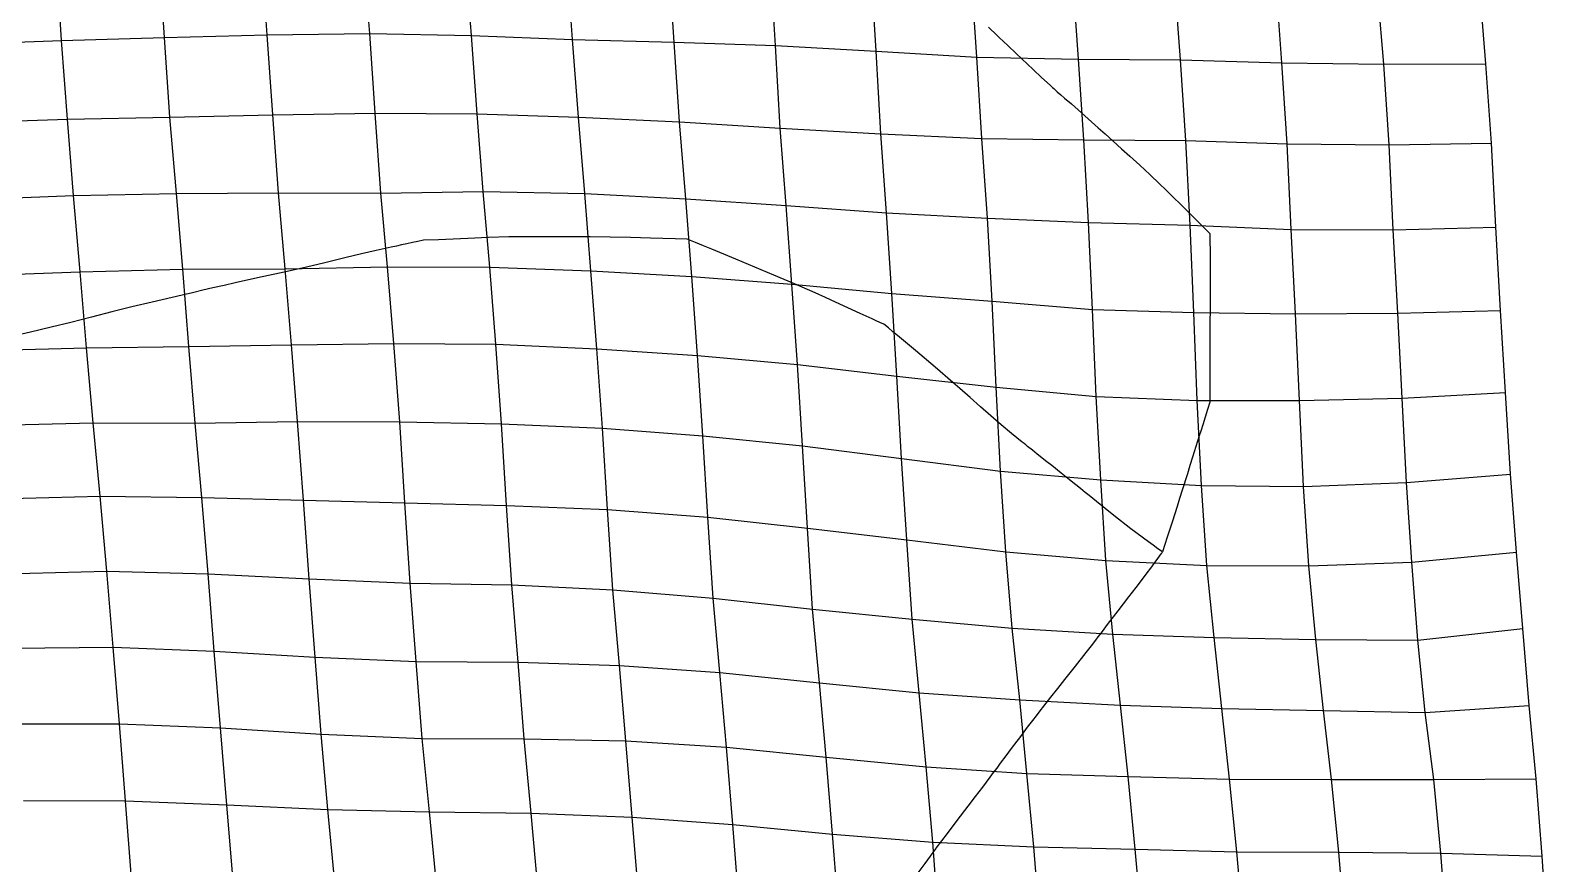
# Model space of a CAD drawing. Header units: metres. Extents: x -1994 to 1259, y -764 to 1460.
# Drawn here: x 376 to 1119, y 641 to 1049 of the extents above; entities that cross this region are included whole.
import ezdxf

# ---------------------------------------------------------------- set-up
doc = ezdxf.new("R2010")
doc.units = ezdxf.units.M

msp = doc.modelspace()

# ---------------------------------------------------------------- linework, layer by layer
for p, q in [((441.69897, 1045.3401, -3651.113), (439.07153, 1084.6471, -3620.2131)), ((491.99316, 1046.6116, -3647.9133), (489.23267, 1085.3665, -3616.393)), ((542.13354, 1047.2443, -3643.9958), (539.23413, 1085.4229, -3611.8281)), ((591.9075, 1046.3572, -3638.3708), (588.9336, 1084.226, -3605.855)), ((391.3623, 1043.8926, -3654.1152), (388.81934, 1083.5502, -3623.6094)), ((641.41504, 1044.3641, -3631.5032), (638.5337, 1082.6174, -3599.4197)), ((691.07983, 1043.0242, -3625.3694), (688.469, 1082.3994, -3594.5464)), ((740.6831, 1041.4275, -3618.9473), (738.17554, 1081.2322, -3588.6064)), ((789.9929, 1038.6144, -3611.1582), (787.4573, 1078.3015, -3580.6855)), ((839.2583, 1035.617, -3603.162), (836.65845, 1075.0381, -3572.3906)), ((889.0425, 1034.7712, -3597.5835), (886.2971, 1073.5898, -3566.135)), ((938.9448, 1034.4166, -3592.557), (936.0996, 1072.8203, -3560.642)), ((988.57495, 1032.9329, -3586.2612), (985.70215, 1071.2218, -3554.2178)), ((1038.408, 1032.2902, -3580.911), (1035.3484, 1069.8049, -3547.9976)), ((1088.4209, 1032.395, -3576.4004), (1085.2957, 1069.6361, -3543.1794)), ((491.99316, 1046.6116, -3647.9133), (542.13354, 1047.2443, -3643.9958)), ((544.82666, 1008.2096, -3675.2017), (542.13354, 1047.2443, -3643.9958)), ((542.13354, 1047.2443, -3643.9958), (591.9075, 1046.3572, -3638.3708)), ((845.001, 1050.3708, -3590.5918), (849.28467, 1046.2384, -3593.115)), ((340.9209, 1042.0106, -3656.6292), (391.3623, 1043.8926, -3654.1152)), ((391.3623, 1043.8926, -3654.1152), (441.69897, 1045.3401, -3651.113)), ((394.15405, 1005.2677, -3685.7815), (391.3623, 1043.8926, -3654.1152)), ((441.69897, 1045.3401, -3651.113), (491.99316, 1046.6116, -3647.9133)), ((444.3772, 1006.2438, -3682.2495), (441.69897, 1045.3401, -3651.113)), ((494.64014, 1007.38525, -3678.9038), (491.99316, 1046.6116, -3647.9133)), ((594.7554, 1007.964, -3670.2974), (591.9075, 1046.3572, -3638.3708)), ((591.9075, 1046.3572, -3638.3708), (641.41504, 1044.3641, -3631.5032)), ((644.35474, 1006.3523, -3663.8584), (641.41504, 1044.3641, -3631.5032)), ((641.41504, 1044.3641, -3631.5032), (691.07983, 1043.0242, -3625.3694)), ((693.7622, 1003.9442, -3656.5244), (691.07983, 1043.0242, -3625.3694)), ((691.07983, 1043.0242, -3625.3694), (740.6831, 1041.4275, -3618.9473)), ((743.00635, 1000.85815, -3648.4287), (740.6831, 1041.4275, -3618.9473)), ((740.6831, 1041.4275, -3618.9473), (789.9929, 1038.6144, -3611.1582)), ((849.28467, 1046.2384, -3593.115), (849.6113, 1045.9232, -3593.3074)), ((849.6113, 1045.9232, -3593.3074), (849.93823, 1045.6082, -3593.5002)), ((849.93823, 1045.6082, -3593.5002), (850.26465, 1045.2937, -3593.693)), ((850.26465, 1045.2937, -3593.693), (854.35767, 1041.3528, -3596.1096)), ((854.35767, 1041.3528, -3596.1096), (858.54517, 1037.3857, -3598.6345)), ((792.3491, 998.1815, -3640.793), (789.9929, 1038.6144, -3611.1582)), ((789.9929, 1038.6144, -3611.1582), (839.2583, 1035.617, -3603.162)), ((841.78125, 995.876, -3633.5742), (839.2583, 1035.617, -3603.162)), ((839.2583, 1035.617, -3603.162), (889.0425, 1034.7712, -3597.5835)), ((858.54517, 1037.3857, -3598.6345), (866.8008, 1029.6453, -3603.6753)), ((891.59937, 995.1714, -3628.1543), (889.0425, 1034.7712, -3597.5835)), ((889.0425, 1034.7712, -3597.5835), (938.9448, 1034.4166, -3592.557)), ((941.50586, 994.83386, -3623.147), (938.9448, 1034.4166, -3592.557)), ((938.9448, 1034.4166, -3592.557), (988.57495, 1032.9329, -3586.2612)), ((991.1206, 993.2865, -3616.78), (988.57495, 1032.9329, -3586.2612)), ((988.57495, 1032.9329, -3586.2612), (1038.408, 1032.2902, -3580.911)), ((1038.408, 1032.2902, -3580.911), (1088.4209, 1032.395, -3576.4004)), ((1040.9951, 992.8164, -3611.6235), (1038.408, 1032.2902, -3580.911)), ((1091.1777, 993.6244, -3607.9028), (1088.4209, 1032.395, -3576.4004)), ((866.8008, 1029.6453, -3603.6753), (870.9507, 1025.7943, -3606.2407)), ((870.9507, 1025.7943, -3606.2407), (875.10547, 1021.9696, -3608.8345)), ((875.10547, 1021.9696, -3608.8345), (875.6963, 1021.42566, -3609.2031)), ((875.6963, 1021.42566, -3609.2031), (876.2871, 1020.88257, -3609.5728)), ((876.2871, 1020.88257, -3609.5728), (876.8782, 1020.3401, -3609.9429)), ((876.8782, 1020.3401, -3609.9429), (878.65283, 1018.7748, -3611.0046)), ((878.65283, 1018.7748, -3611.0046), (880.4287, 1017.21484, -3612.0723)), ((880.4287, 1017.21484, -3612.0723), (882.2053, 1015.65906, -3613.144)), ((882.2053, 1015.65906, -3613.144), (885.5117, 1012.76306, -3615.1394)), ((885.5117, 1012.76306, -3615.1394), (888.8164, 1009.8572, -3617.1233)), ((343.77783, 1003.6555, -3688.5984), (394.15405, 1005.2677, -3685.7815)), ((394.15405, 1005.2677, -3685.7815), (444.3772, 1006.2438, -3682.2495)), ((397.24048, 967.8645, -3718.8203), (394.15405, 1005.2677, -3685.7815)), ((444.3772, 1006.2438, -3682.2495), (494.64014, 1007.38525, -3678.9038)), ((447.5, 968.9923, -3715.459), (444.3772, 1006.2438, -3682.2495)), ((494.64014, 1007.38525, -3678.9038), (544.82666, 1008.2096, -3675.2017)), ((497.5298, 969.16675, -3711.0266), (494.64014, 1007.38525, -3678.9038)), ((547.50244, 969.103, -3706.3267), (544.82666, 1008.2096, -3675.2017)), ((544.82666, 1008.2096, -3675.2017), (594.7554, 1007.964, -3670.2974)), ((597.6875, 969.9221, -3702.6187), (594.7554, 1007.964, -3670.2974)), ((594.7554, 1007.964, -3670.2974), (644.35474, 1006.3523, -3663.8584)), ((647.4304, 968.90515, -3696.8477), (644.35474, 1006.3523, -3663.8584)), ((644.35474, 1006.3523, -3663.8584), (693.7622, 1003.9442, -3656.5244)), ((696.7905, 966.3015, -3689.2942), (693.7622, 1003.9442, -3656.5244)), ((693.7622, 1003.9442, -3656.5244), (743.00635, 1000.85815, -3648.4287)), ((888.8164, 1009.8572, -3617.1233), (895.41797, 1004.0134, -3621.0564)), ((895.41797, 1004.0134, -3621.0564), (898.71533, 1001.0758, -3623.0054)), ((745.99585, 963.0532, -3681.016), (743.00635, 1000.85815, -3648.4287)), ((743.00635, 1000.85815, -3648.4287), (792.3491, 998.1815, -3640.793)), ((795.12744, 959.501, -3672.3967), (792.3491, 998.1815, -3640.793)), ((792.3491, 998.1815, -3640.793), (841.78125, 995.876, -3633.5742)), ((844.4585, 956.7759, -3664.7065), (841.78125, 995.876, -3633.5742)), ((841.78125, 995.876, -3633.5742), (891.59937, 995.1714, -3628.1543)), ((893.95557, 954.74, -3657.791), (891.59937, 995.1714, -3628.1543)), ((891.59937, 995.1714, -3628.1543), (941.50586, 994.83386, -3623.147)), ((898.71533, 1001.0758, -3623.0054), (902.0093, 998.12366, -3624.9382)), ((902.0093, 998.12366, -3624.9382), (906.05005, 994.5017, -3627.309)), ((906.05005, 994.5017, -3627.309), (910.08716, 990.8616, -3629.6606)), ((910.08716, 990.8616, -3629.6606), (914.11523, 987.1874, -3631.9724)), ((943.6094, 953.3535, -3651.6047), (941.50586, 994.83386, -3623.147)), ((941.50586, 994.83386, -3623.147), (991.1206, 993.2865, -3616.78)), ((993.1067, 951.31836, -3644.6897), (991.1206, 993.2865, -3616.78)), ((991.1206, 993.2865, -3616.78), (1040.9951, 992.8164, -3611.6235)), ((1040.9951, 992.8164, -3611.6235), (1091.1777, 993.6244, -3607.9028)), ((1043.0361, 951.0759, -3639.789), (1040.9951, 992.8164, -3611.6235)), ((1093.3413, 952.3927, -3636.6401), (1091.1777, 993.6244, -3607.9028)), ((914.11523, 987.1874, -3631.9724), (919.02075, 982.71265, -3634.788)), ((919.02075, 982.71265, -3634.788), (923.9409, 978.1549, -3637.556)), ((923.9409, 978.1549, -3637.556), (928.8003, 973.5128, -3640.1755)), ((928.8003, 973.5128, -3640.1755), (931.6279, 970.81116, -3641.7002)), ((346.81665, 966.05615, -3721.4167), (397.24048, 967.8645, -3718.8203)), ((397.24048, 967.8645, -3718.8203), (447.5, 968.9923, -3715.459)), ((400.364, 930.6162, -3752.0332), (397.24048, 967.8645, -3718.8203)), ((447.5, 968.9923, -3715.459), (497.5298, 969.16675, -3711.0266)), ((450.6643, 931.9126, -3748.8613), (447.5, 968.9923, -3715.459)), ((500.6787, 932.0228, -3744.357), (497.5298, 969.16675, -3711.0266)), ((497.5298, 969.16675, -3711.0266), (547.50244, 969.103, -3706.3267)), ((547.50244, 969.103, -3706.3267), (597.6875, 969.9221, -3702.6187)), ((550.9094, 933.0304, -3740.8606), (547.50244, 969.103, -3706.3267)), ((600.8706, 932.9199, -3736.1082), (597.6875, 969.9221, -3702.6187)), ((597.6875, 969.9221, -3702.6187), (647.4304, 968.90515, -3696.8477)), ((650.4263, 931.1277, -3729.4663), (647.4304, 968.90515, -3696.8477)), ((647.4304, 968.90515, -3696.8477), (696.7905, 966.3015, -3689.2942)), ((699.7092, 928.203, -3721.5518), (696.7905, 966.3015, -3689.2942)), ((696.7905, 966.3015, -3689.2942), (745.99585, 963.0532, -3681.016)), ((931.6279, 970.81116, -3641.7002), (934.4226, 968.09216, -3643.1665)), ((934.4226, 968.09216, -3643.1665), (940.0298, 962.56995, -3646.056)), ((748.79956, 924.47815, -3712.7383), (745.99585, 963.0532, -3681.016)), ((745.99585, 963.0532, -3681.016), (795.12744, 959.501, -3672.3967)), ((797.7175, 920.0383, -3703.1216), (795.12744, 959.501, -3672.3967)), ((795.12744, 959.501, -3672.3967), (844.4585, 956.7759, -3664.7065)), ((940.0298, 962.56995, -3646.056), (942.8218, 959.78723, -3647.468)), ((942.8218, 959.78723, -3647.468), (945.6106, 956.99695, -3648.8694)), ((846.78394, 916.2156, -3694.1982), (844.4585, 956.7759, -3664.7065)), ((844.4585, 956.7759, -3664.7065), (893.95557, 954.74, -3657.791)), ((895.7932, 912.1553, -3685.008), (893.95557, 954.74, -3657.791)), ((893.95557, 954.74, -3657.791), (943.6094, 953.3535, -3651.6047)), ((945.42285, 910.66895, -3678.7097), (943.6094, 953.3535, -3651.6047)), ((943.6094, 953.3535, -3651.6047), (993.1067, 951.31836, -3644.6897)), ((945.6106, 956.99695, -3648.8694), (948.1885, 954.4176, -3650.165)), ((948.1885, 954.4176, -3650.165), (950.76416, 951.83276, -3651.4539)), ((950.76416, 951.83276, -3651.4539), (953.344, 949.25684, -3652.7542)), ((995.24927, 909.9999, -3673.3296), (993.1067, 951.31836, -3644.6897)), ((993.1067, 951.31836, -3644.6897), (1043.0361, 951.0759, -3639.789)), ((1043.0361, 951.0759, -3639.789), (1093.3413, 952.3927, -3636.6401)), ((1045.3035, 910.2755, -3669.0107), (1043.0361, 951.0759, -3639.789)), ((1095.6206, 911.6415, -3665.9172), (1093.3413, 952.3927, -3636.6401)), ((555.2058, 943.194, -3730.7236), (552.6731, 942.6438, -3731.4668)), ((557.7373, 943.7355, -3729.9697), (555.2058, 943.194, -3730.7236)), ((560.2678, 944.27124, -3729.209), (557.7373, 943.7355, -3729.9697)), ((563.01, 944.8519, -3728.3848), (560.2678, 944.27124, -3729.209)), ((565.75366, 945.43945, -3727.5684), (563.01, 944.8519, -3728.3848)), ((568.4983, 946.0348, -3726.7612), (565.75366, 945.43945, -3727.5684)), ((575.7322, 946.30457, -3725.8926), (568.4983, 946.0348, -3726.7612)), ((582.97, 946.6056, -3725.0598), (575.7322, 946.30457, -3725.8926)), ((590.2102, 946.9402, -3724.2656), (582.97, 946.6056, -3725.0598)), ((600.22876, 947.4033, -3723.167), (590.2102, 946.9402, -3724.2656)), ((610.2202, 947.6526, -3721.8237), (600.22876, 947.4033, -3723.167)), ((620.1824, 947.6792, -3720.2266), (610.2202, 947.6526, -3721.8237)), ((630.11743, 947.7057, -3718.6335), (620.1824, 947.6792, -3720.2266)), ((640.04614, 947.6914, -3716.9941), (630.11743, 947.7057, -3718.6335)), ((649.96436, 947.6271, -3715.2983), (640.04614, 947.6914, -3716.9941)), ((659.8789, 947.56274, -3713.603), (649.96436, 947.6271, -3715.2983)), ((669.76685, 947.3845, -3711.7795), (659.8789, 947.56274, -3713.603)), ((679.6306, 947.0946, -3709.8303), (669.76685, 947.3845, -3711.7795)), ((685.6133, 946.9188, -3708.6482), (679.6306, 947.0946, -3709.8303)), ((691.5935, 946.7329, -3707.4546), (685.6133, 946.9188, -3708.6482)), ((697.5713, 946.5371, -3706.2495), (691.5935, 946.7329, -3707.4546)), ((701.5625, 944.90784, -3706.7412), (697.5713, 946.5371, -3706.2495)), ((705.55176, 943.2711, -3707.2246), (701.5625, 944.90784, -3706.7412)), ((709.5393, 941.6289, -3707.7014), (705.55176, 943.2711, -3707.2246)), ((953.344, 949.25684, -3652.7542), (953.3457, 948.65466, -3653.1555)), ((953.3457, 948.65466, -3653.1555), (953.3479, 948.0525, -3653.5566)), ((953.3479, 948.0525, -3653.5566), (953.3501, 947.4507, -3653.9578)), ((953.3501, 947.4507, -3653.9578), (953.3782, 938.9929, -3659.595)), ((530.6267, 937.5322, -3737.5347), (519.5144, 934.77026, -3740.359)), ((538.0879, 939.38684, -3735.6384), (530.6267, 937.5322, -3737.5347)), ((545.23584, 941.02747, -3733.65), (538.0879, 939.38684, -3735.6384)), ((552.6731, 942.6438, -3731.4668), (545.23584, 941.02747, -3733.65)), ((713.4761, 940.00757, -3708.172), (709.5393, 941.6289, -3707.7014)), ((717.4116, 938.3816, -3708.6372), (713.4761, 940.00757, -3708.172)), ((721.34595, 936.75134, -3709.098), (717.4116, 938.3816, -3708.6372)), ((727.5447, 934.1825, -3709.8235), (721.34595, 936.75134, -3709.098)), ((953.3782, 938.9929, -3659.595), (953.38916, 930.478, -3665.141)), ((349.93506, 928.7854, -3754.6045), (400.364, 930.6162, -3752.0332)), ((400.364, 930.6162, -3752.0332), (450.6643, 931.9126, -3748.8613)), ((403.48242, 893.3462, -3785.2217), (400.364, 930.6162, -3752.0332)), ((450.6643, 931.9126, -3748.8613), (500.6787, 932.0228, -3744.357)), ((453.63135, 894.0144, -3781.344), (450.6643, 931.9126, -3748.8613)), ((492.5569, 928.76953, -3748.0928), (487.13086, 927.5803, -3749.6724)), ((497.98047, 929.9475, -3746.4995), (492.5569, 928.76953, -3748.0928)), ((509.0581, 932.35315, -3743.2456), (497.98047, 929.9475, -3746.4995)), ((500.6787, 932.0228, -3744.357), (550.9094, 933.0304, -3740.8606)), ((503.83325, 894.9031, -3777.7144), (500.6787, 932.0228, -3744.357)), ((519.5144, 934.77026, -3740.359), (509.0581, 932.35315, -3743.2456)), ((553.95215, 895.44653, -3773.6965), (550.9094, 933.0304, -3740.8606)), ((550.9094, 933.0304, -3740.8606), (600.8706, 932.9199, -3736.1082)), ((603.8645, 895.13403, -3768.717), (600.8706, 932.9199, -3736.1082)), ((600.8706, 932.9199, -3736.1082), (650.4263, 931.1277, -3729.4663)), ((653.31885, 892.9203, -3761.6016), (650.4263, 931.1277, -3729.4663)), ((650.4263, 931.1277, -3729.4663), (699.7092, 928.203, -3721.5518)), ((733.73926, 931.59534, -3710.5283), (727.5447, 934.1825, -3709.8235)), ((739.926, 928.9835, -3711.2046), (733.73926, 931.59534, -3710.5283)), ((744.9939, 926.84424, -3711.7585), (739.926, 928.9835, -3711.2046)), ((953.38916, 930.478, -3665.141), (953.3838, 921.9061, -3670.603)), ((460.37964, 921.527, -3757.2231), (455.34424, 920.3478, -3758.5938)), ((465.4126, 922.68774, -3755.8298), (460.37964, 921.527, -3757.2231)), ((470.84546, 923.9403, -3754.3262), (465.4126, 922.68774, -3755.8298)), ((476.27563, 925.16565, -3752.7888), (470.84546, 923.9403, -3754.3262)), ((487.13086, 927.5803, -3749.6724), (476.27563, 925.16565, -3752.7888)), ((702.5071, 889.6024, -3753.245), (699.7092, 928.203, -3721.5518)), ((699.7092, 928.203, -3721.5518), (748.79956, 924.47815, -3712.7383)), ((750.0388, 924.67773, -3712.273), (744.9939, 926.84424, -3711.7585)), ((751.4407, 885.22754, -3743.7017), (748.79956, 924.47815, -3712.7383)), ((748.79956, 924.47815, -3712.7383), (797.7175, 920.0383, -3703.1216)), ((760.1272, 920.251, -3713.2087), (750.0388, 924.67773, -3712.273)), ((953.3838, 921.9061, -3670.603), (953.3782, 913.31433, -3676.0776)), ((425.72827, 913.39307, -3766.6333), (415.94482, 910.9794, -3769.143)), ((435.71973, 915.7311, -3763.9111), (425.72827, 913.39307, -3766.6333)), ((440.5818, 916.869, -3762.586), (435.71973, 915.7311, -3763.9111)), ((445.4453, 918.01685, -3761.2734), (440.5818, 916.869, -3762.586)), ((450.3081, 919.162, -3759.9568), (445.4453, 918.01685, -3761.2734)), ((455.34424, 920.3478, -3758.5938), (450.3081, 919.162, -3759.9568)), ((765.14624, 918.0017, -3713.6277), (760.1272, 920.251, -3713.2087)), ((770.1592, 915.7001, -3713.9907), (765.14624, 918.0017, -3713.6277)), ((776.13135, 912.95825, -3714.4238), (770.1592, 915.7001, -3713.9907)), ((800.0376, 879.4564, -3732.589), (797.7175, 920.0383, -3703.1216)), ((797.7175, 920.0383, -3703.1216), (846.78394, 916.2156, -3694.1982)), ((848.7412, 874.1284, -3721.9746), (846.78394, 916.2156, -3694.1982)), ((846.78394, 916.2156, -3694.1982), (895.7932, 912.1553, -3685.008)), ((405.9375, 908.4049, -3771.5767), (395.84058, 905.80725, -3774.0322)), ((415.94482, 910.9794, -3769.143), (405.9375, 908.4049, -3771.5767)), ((782.10815, 910.2295, -3714.8726), (776.13135, 912.95825, -3714.4238)), ((788.0825, 907.4945, -3715.313), (782.10815, 910.2295, -3714.8726)), ((789.9614, 906.6343, -3715.4517), (788.0825, 907.4945, -3715.313)), ((791.8396, 905.77344, -3715.5896), (789.9614, 906.6343, -3715.4517)), ((897.6067, 869.47144, -3712.1138), (895.7932, 912.1553, -3685.008)), ((895.7932, 912.1553, -3685.008), (945.42285, 910.66895, -3678.7097)), ((947.13574, 867.5675, -3705.3462), (945.42285, 910.66895, -3678.7097)), ((945.42285, 910.66895, -3678.7097), (995.24927, 909.9999, -3673.3296)), ((953.3782, 913.31433, -3676.0776), (953.364, 904.6936, -3681.5078)), ((995.24927, 909.9999, -3673.3296), (1045.3035, 910.2755, -3669.0107)), ((997.10645, 867.4966, -3700.6382), (995.24927, 909.9999, -3673.3296)), ((1045.3035, 910.2755, -3669.0107), (1095.6206, 911.6415, -3665.9172)), ((1047.4026, 868.7759, -3697.4473), (1045.3035, 910.2755, -3669.0107)), ((1098.0474, 871.50134, -3695.881), (1095.6206, 911.6415, -3665.9172)), ((376.1504, 901.0603, -3779.2217), (366.11963, 898.6787, -3781.9124)), ((386.2334, 903.454, -3776.5173), (376.1504, 901.0603, -3779.2217)), ((395.84058, 905.80725, -3774.0322), (386.2334, 903.454, -3776.5173)), ((793.7178, 904.9115, -3715.726), (791.8396, 905.77344, -3715.5896)), ((795.9509, 903.08875, -3716.4905), (793.7178, 904.9115, -3715.726)), ((798.18115, 901.25696, -3717.2441), (795.9509, 903.08875, -3716.4905)), ((800.407, 899.41504, -3717.984), (798.18115, 901.25696, -3717.2441)), ((809.2241, 892.1185, -3720.915), (800.407, 899.41504, -3717.984)), ((953.364, 904.6936, -3681.5078), (953.3418, 896.04614, -3686.8938)), ((353.18286, 892.0531, -3788.397), (403.48242, 893.3462, -3785.2217)), ((403.48242, 893.3462, -3785.2217), (453.63135, 894.0144, -3781.344)), ((406.75366, 856.71106, -3819.1235), (403.48242, 893.3462, -3785.2217)), ((453.63135, 894.0144, -3781.344), (503.83325, 894.9031, -3777.7144)), ((456.6997, 856.5376, -3814.3003), (453.63135, 894.0144, -3781.344)), ((503.83325, 894.9031, -3777.7144), (553.95215, 895.44653, -3773.6965)), ((506.85132, 857.2169, -3810.4353), (503.83325, 894.9031, -3777.7144)), ((556.8008, 857.05725, -3805.6274), (553.95215, 895.44653, -3773.6965)), ((553.95215, 895.44653, -3773.6965), (603.8645, 895.13403, -3768.717)), ((606.5764, 856.1775, -3800.0107), (603.8645, 895.13403, -3768.717)), ((603.8645, 895.13403, -3768.717), (653.31885, 892.9203, -3761.6016)), ((656.03296, 853.973, -3792.9053), (653.31885, 892.9203, -3761.6016)), ((653.31885, 892.9203, -3761.6016), (702.5071, 889.6024, -3753.245)), ((818.8562, 883.9297, -3723.9277), (809.2241, 892.1185, -3720.915)), ((953.3418, 896.04614, -3686.8938), (953.3169, 886.52856, -3692.822)), ((705.1343, 850.2947, -3784.1445), (702.5071, 889.6024, -3753.245)), ((702.5071, 889.6024, -3753.245), (751.4407, 885.22754, -3743.7017)), ((753.91943, 845.30347, -3773.9082), (751.4407, 885.22754, -3743.7017)), ((751.4407, 885.22754, -3743.7017), (800.0376, 879.4564, -3732.589)), ((827.5488, 876.3479, -3726.4805), (818.8562, 883.9297, -3723.9277)), ((953.3169, 886.52856, -3692.822), (953.29517, 877.02185, -3698.7678)), ((802.4431, 839.2284, -3762.454), (800.0376, 879.4564, -3732.589)), ((800.0376, 879.4564, -3732.589), (848.7412, 874.1284, -3721.9746)), ((828.68555, 875.3568, -3726.814), (827.5488, 876.3479, -3726.4805)), ((953.29517, 877.02185, -3698.7678), (953.2766, 867.5249, -3704.7295)), ((829.8218, 874.3656, -3727.1475), (828.68555, 875.3568, -3726.814)), ((830.958, 873.3744, -3727.481), (829.8218, 874.3656, -3727.1475)), ((836.0198, 868.9585, -3728.9663), (830.958, 873.3744, -3727.481)), ((841.06836, 864.5139, -3730.4126), (836.0198, 868.9585, -3728.9663)), ((850.9236, 832.9741, -3750.7988), (848.7412, 874.1284, -3721.9746)), ((848.7412, 874.1284, -3721.9746), (897.6067, 869.47144, -3712.1138)), ((899.8828, 828.7063, -3741.3755), (897.6067, 869.47144, -3712.1138)), ((897.6067, 869.47144, -3712.1138), (947.13574, 867.5675, -3705.3462)), ((1047.4026, 868.7759, -3697.4473), (1098.0474, 871.50134, -3695.881)), ((1100.4976, 831.45984, -3725.9556), (1098.0474, 871.50134, -3695.881)), ((851.2356, 855.7283, -3733.4692), (841.06836, 864.5139, -3730.4126)), ((949.20044, 825.92615, -3733.6233), (947.13574, 867.5675, -3705.3462)), ((947.13574, 867.5675, -3705.3462), (997.10645, 867.4966, -3700.6382)), ((952.126, 863.0996, -3707.6309), (950.96826, 859.37134, -3710.1372)), ((953.27563, 866.8081, -3705.1797), (952.126, 863.0996, -3707.6309)), ((953.2759, 867.047, -3705.0293), (953.27563, 866.8081, -3705.1797)), ((953.27637, 867.2859, -3704.8794), (953.2759, 867.047, -3705.0293)), ((953.2766, 867.5249, -3704.7295), (953.27637, 867.2859, -3704.8794)), ((997.10645, 867.4966, -3700.6382), (1047.4026, 868.7759, -3697.4473)), ((999.0835, 825.49146, -3728.5063), (997.10645, 867.4966, -3700.6382)), ((1049.5432, 827.4496, -3726.0781), (1047.4026, 868.7759, -3697.4473)), ((356.43213, 855.3259, -3822.1956), (406.75366, 856.71106, -3819.1235)), ((410.16895, 820.6726, -3853.6958), (406.75366, 856.71106, -3819.1235)), ((406.75366, 856.71106, -3819.1235), (456.6997, 856.5376, -3814.3003)), ((456.6997, 856.5376, -3814.3003), (506.85132, 857.2169, -3810.4353)), ((459.99414, 819.99756, -3848.309), (456.6997, 856.5376, -3814.3003)), ((509.68213, 818.7534, -3842.283), (506.85132, 857.2169, -3810.4353)), ((506.85132, 857.2169, -3810.4353), (556.8008, 857.05725, -3805.6274)), ((559.37305, 817.52124, -3836.27), (556.8008, 857.05725, -3805.6274)), ((556.8008, 857.05725, -3805.6274), (606.5764, 856.1775, -3800.0107)), ((609.0464, 816.2173, -3830.1768), (606.5764, 856.1775, -3800.0107)), ((606.5764, 856.1775, -3800.0107), (656.03296, 853.973, -3792.9053)), ((658.53296, 814.13684, -3823.211), (656.03296, 853.973, -3792.9053)), ((656.03296, 853.973, -3792.9053), (705.1343, 850.2947, -3784.1445)), ((856.30786, 851.427, -3735.0652), (851.2356, 855.7283, -3733.4692)), ((949.8291, 855.71045, -3712.663), (948.99, 853.01465, -3714.5227)), ((950.96826, 859.37134, -3710.1372), (949.8291, 855.71045, -3712.663)), ((707.6406, 810.4855, -3814.48), (705.1343, 850.2947, -3784.1445)), ((705.1343, 850.2947, -3784.1445), (753.91943, 845.30347, -3773.9082)), ((861.4829, 847.2257, -3736.8564), (856.30786, 851.427, -3735.0652)), ((862.36475, 846.5099, -3737.1616), (861.4829, 847.2257, -3736.8564)), ((948.15186, 850.3251, -3716.416), (946.4922, 845.01306, -3720.2546)), ((948.99, 853.01465, -3714.5227), (948.15186, 850.3251, -3716.416)), ((756.322, 805.0636, -3803.76), (753.91943, 845.30347, -3773.9082)), ((753.91943, 845.30347, -3773.9082), (802.4431, 839.2284, -3762.454)), ((804.92773, 799.3286, -3792.688), (802.4431, 839.2284, -3762.454)), ((802.4431, 839.2284, -3762.454), (850.9236, 832.9741, -3750.7988)), ((863.2473, 845.7976, -3737.4712), (862.36475, 846.5099, -3737.1616)), ((864.1316, 845.08875, -3737.7852), (863.2473, 845.7976, -3737.4712)), ((866.48193, 843.20435, -3738.6191), (864.1316, 845.08875, -3737.7852)), ((868.8357, 841.32776, -3739.4634), (866.48193, 843.20435, -3738.6191)), ((873.54346, 837.57874, -3741.1565), (868.8357, 841.32776, -3739.4634)), ((944.8462, 839.7654, -3724.212), (943.57104, 835.70703, -3727.3235)), ((945.6638, 842.36804, -3722.216), (944.8462, 839.7654, -3724.212)), ((946.4922, 845.01306, -3720.2546), (945.6638, 842.36804, -3722.216)), ((853.51025, 793.4978, -3781.5083), (850.9236, 832.9741, -3750.7988)), ((850.9236, 832.9741, -3750.7988), (899.8828, 828.7063, -3741.3755)), ((875.89844, 835.7063, -3742.0054), (873.54346, 837.57874, -3741.1565)), ((880.60645, 831.95605, -3743.6975), (875.89844, 835.7063, -3742.0054)), ((882.9595, 830.0786, -3744.5405), (880.60645, 831.95605, -3743.6975)), ((943.57104, 835.70703, -3727.3235), (942.30225, 831.6759, -3730.4746)), ((887.66187, 826.31396, -3746.2144), (882.9595, 830.0786, -3744.5405)), ((890.0115, 824.42676, -3747.0452), (887.66187, 826.31396, -3746.2144)), ((892.3589, 822.53406, -3747.8691), (890.0115, 824.42676, -3747.0452)), ((902.45435, 789.1676, -3772.0151), (899.8828, 828.7063, -3741.3755)), ((899.8828, 828.7063, -3741.3755), (949.20044, 825.92615, -3733.6233)), ((942.30225, 831.6759, -3730.4746), (939.771, 823.6382, -3736.8074)), ((951.8657, 786.7754, -3764.6987), (949.20044, 825.92615, -3733.6233)), ((949.20044, 825.92615, -3733.6233), (999.0835, 825.49146, -3728.5063)), ((999.0835, 825.49146, -3728.5063), (1049.5432, 827.4496, -3726.0781)), ((1001.80664, 786.58093, -3759.852), (999.0835, 825.49146, -3728.5063)), ((1049.5432, 827.4496, -3726.0781), (1100.4976, 831.45984, -3725.9556)), ((1052.2324, 788.39856, -3757.2659), (1049.5432, 827.4496, -3726.0781)), ((1103.4102, 793.3357, -3758.1846), (1100.4976, 831.45984, -3725.9556)), ((359.86523, 819.3617, -3856.8513), (410.16895, 820.6726, -3853.6958)), ((413.44897, 784.07275, -3887.6372), (410.16895, 820.6726, -3853.6958)), ((410.16895, 820.6726, -3853.6958), (459.99414, 819.99756, -3848.309)), ((463.11816, 782.7506, -3881.5234), (459.99414, 819.99756, -3848.309)), ((459.99414, 819.99756, -3848.309), (509.68213, 818.7534, -3842.283)), ((512.5227, 780.3314, -3874.1768), (509.68213, 818.7534, -3842.283)), ((509.68213, 818.7534, -3842.283), (559.37305, 817.52124, -3836.27)), ((561.97705, 778.11694, -3867.0605), (559.37305, 817.52124, -3836.27)), ((559.37305, 817.52124, -3836.27), (609.0464, 816.2173, -3830.1768)), ((894.1572, 821.0842, -3748.5002), (892.3589, 822.53406, -3747.8691)), ((895.9553, 819.63306, -3749.13), (894.1572, 821.0842, -3748.5002)), ((897.75244, 818.1809, -3749.7583), (895.9553, 819.63306, -3749.13)), ((906.3091, 811.2683, -3752.749), (897.75244, 818.1809, -3749.7583)), ((938.50757, 819.63086, -3739.99), (937.2439, 815.6206, -3743.168)), ((939.771, 823.6382, -3736.8074), (938.50757, 819.63086, -3739.99)), ((611.7554, 777.2477, -3861.4556), (609.0464, 816.2173, -3830.1768)), ((609.0464, 816.2173, -3830.1768), (658.53296, 814.13684, -3823.211)), ((661.1587, 774.82263, -3854.1025), (658.53296, 814.13684, -3823.211)), ((658.53296, 814.13684, -3823.211), (707.6406, 810.4855, -3814.48)), ((710.1802, 770.8135, -3844.9697), (707.6406, 810.4855, -3814.48)), ((707.6406, 810.4855, -3814.48), (756.322, 805.0636, -3803.76)), ((914.6421, 804.76184, -3755.8584), (906.3091, 811.2683, -3752.749)), ((937.2439, 815.6206, -3743.168), (934.8213, 807.9331, -3749.2603)), ((758.8552, 765.36536, -3834.2202), (756.322, 805.0636, -3803.76)), ((756.322, 805.0636, -3803.76), (804.92773, 799.3286, -3792.688)), ((923.3552, 798.3412, -3759.442), (914.6421, 804.76184, -3755.8584)), ((934.8213, 807.9331, -3749.2603), (932.48364, 800.57825, -3755.5996)), ((807.65576, 760.4398, -3824.0576), (804.92773, 799.3286, -3792.688)), ((804.92773, 799.3286, -3792.688), (853.51025, 793.4978, -3781.5083)), ((925.62646, 796.6675, -3760.3765), (923.3552, 798.3412, -3759.442)), ((927.89746, 795.02295, -3761.3352), (925.62646, 796.6675, -3760.3765)), ((930.1804, 793.397, -3762.3237), (927.89746, 795.02295, -3761.3352)), ((932.48364, 800.57825, -3755.5996), (930.1804, 793.397, -3762.3237)), ((856.615, 756.1714, -3814.6335), (853.51025, 793.4978, -3781.5083)), ((853.51025, 793.4978, -3781.5083), (902.45435, 789.1676, -3772.0151)), ((905.8706, 753.1338, -3806.5923), (902.45435, 789.1676, -3772.0151)), ((902.45435, 789.1676, -3772.0151), (951.8657, 786.7754, -3764.6987)), ((924.3767, 785.55054, -3770.5303), (926.0791, 787.8303, -3768.0764)), ((926.0791, 787.8303, -3768.0764), (927.78174, 790.1289, -3765.6614)), ((927.78174, 790.1289, -3765.6614), (929.4978, 792.46606, -3763.272)), ((929.4978, 792.46606, -3763.272), (929.7256, 792.7759, -3762.9553)), ((929.7256, 792.7759, -3762.9553), (929.95264, 793.0862, -3762.6392)), ((929.95264, 793.0862, -3762.6392), (930.1804, 793.397, -3762.3237)), ((1001.80664, 786.58093, -3759.852), (1052.2324, 788.39856, -3757.2659)), ((1052.2324, 788.39856, -3757.2659), (1103.4102, 793.3357, -3758.1846)), ((1055.1475, 750.28503, -3789.5068), (1052.2324, 788.39856, -3757.2659)), ((1106.5042, 755.9646, -3791.2598), (1103.4102, 793.3357, -3758.1846)), ((363.14746, 782.7711, -3890.8032), (413.44897, 784.07275, -3887.6372)), ((416.5481, 746.7229, -3920.7358), (413.44897, 784.07275, -3887.6372)), ((413.44897, 784.07275, -3887.6372), (463.11816, 782.7506, -3881.5234)), ((466.0686, 744.7842, -3913.9294), (463.11816, 782.7506, -3881.5234)), ((463.11816, 782.7506, -3881.5234), (512.5227, 780.3314, -3874.1768)), ((515.36865, 741.9304, -3906.0947), (512.5227, 780.3314, -3874.1768)), ((512.5227, 780.3314, -3874.1768), (561.97705, 778.11694, -3867.0605)), ((917.1924, 776.02136, -3781.088), (920.7766, 780.74854, -3775.7625)), ((920.7766, 780.74854, -3775.7625), (922.57007, 783.1305, -3773.1353)), ((922.57007, 783.1305, -3773.1353), (924.3767, 785.55054, -3770.5303)), ((955.4641, 751.4971, -3800.125), (951.8657, 786.7754, -3764.6987)), ((951.8657, 786.7754, -3764.6987), (1001.80664, 786.58093, -3759.852)), ((1005.23975, 750.6173, -3794.5083), (1001.80664, 786.58093, -3759.852)), ((564.8413, 739.79285, -3899.0645), (561.97705, 778.11694, -3867.0605)), ((561.97705, 778.11694, -3867.0605), (611.7554, 777.2477, -3861.4556)), ((614.74316, 739.4369, -3894.0364), (611.7554, 777.2477, -3861.4556)), ((611.7554, 777.2477, -3861.4556), (661.1587, 774.82263, -3854.1025)), ((664.36084, 737.90063, -3887.6821), (661.1587, 774.82263, -3854.1025)), ((661.1587, 774.82263, -3854.1025), (710.1802, 770.8135, -3844.9697)), ((913.6289, 771.36914, -3786.486), (915.40796, 773.6848, -3783.7764)), ((915.40796, 773.6848, -3783.7764), (917.1924, 776.02136, -3781.088)), ((713.51904, 734.45874, -3879.1865), (710.1802, 770.8135, -3844.9697)), ((710.1802, 770.8135, -3844.9697), (758.8552, 765.36536, -3834.2202)), ((762.2612, 729.28894, -3868.7495), (758.8552, 765.36536, -3834.2202)), ((758.8552, 765.36536, -3834.2202), (807.65576, 760.4398, -3824.0576)), ((908.4551, 764.6233, -3794.343), (911.04443, 768.0045, -3790.423)), ((911.04443, 768.0045, -3790.423), (913.6289, 771.36914, -3786.486)), ((811.0752, 724.41846, -3858.6492), (807.65576, 760.4398, -3824.0576)), ((807.65576, 760.4398, -3824.0576), (856.615, 756.1714, -3814.6335)), ((900.6914, 754.49365, -3806.1182), (903.27856, 757.86804, -3802.1904)), ((903.27856, 757.86804, -3802.1904), (908.4551, 764.6233, -3794.343)), ((860.2573, 721.0757, -3850.265), (856.615, 756.1714, -3814.6335)), ((856.615, 756.1714, -3814.6335), (905.8706, 753.1338, -3806.5923)), ((895.2986, 747.52136, -3814.4346), (897.9114, 750.89844, -3810.4033)), ((897.9114, 750.89844, -3810.4033), (897.979, 750.9863, -3810.2983)), ((897.979, 750.9863, -3810.2983), (898.04736, 751.0741, -3810.1936)), ((898.04736, 751.0741, -3810.1936), (898.11523, 751.1621, -3810.0889)), ((898.11523, 751.1621, -3810.0889), (900.6914, 754.49365, -3806.1182)), ((909.61597, 718.46545, -3842.7039), (905.8706, 753.1338, -3806.5923)), ((905.8706, 753.1338, -3806.5923), (955.4641, 751.4971, -3800.125)), ((959.19653, 716.7749, -3836.1763), (955.4641, 751.4971, -3800.125)), ((955.4641, 751.4971, -3800.125), (1005.23975, 750.6173, -3794.5083)), ((1008.9531, 715.8157, -3830.47), (1005.23975, 750.6173, -3794.5083)), ((1005.23975, 750.6173, -3794.5083), (1055.1475, 750.28503, -3789.5068)), ((1055.1475, 750.28503, -3789.5068), (1106.5042, 755.9646, -3791.2598)), ((1058.6968, 714.80273, -3824.7036), (1055.1475, 750.28503, -3789.5068)), ((1109.5093, 718.22473, -3823.92), (1106.5042, 755.9646, -3791.2598)), ((366.44775, 746.25684, -3924.8408), (416.5481, 746.7229, -3920.7358)), ((419.63257, 709.313, -3953.7676), (416.5481, 746.7229, -3920.7358)), ((416.5481, 746.7229, -3920.7358), (466.0686, 744.7842, -3913.9294)), ((469.11597, 707.2201, -3946.7876), (466.0686, 744.7842, -3913.9294)), ((466.0686, 744.7842, -3913.9294), (515.36865, 741.9304, -3906.0947)), ((887.4988, 737.5327, -3826.6719), (892.69507, 744.1793, -3818.502)), ((892.69507, 744.1793, -3818.502), (895.2986, 747.52136, -3814.4346)), ((518.3594, 704.1306, -3938.688), (515.36865, 741.9304, -3906.0947)), ((515.36865, 741.9304, -3906.0947), (564.8413, 739.79285, -3899.0645)), ((567.8623, 702.11914, -3931.7998), (564.8413, 739.79285, -3899.0645)), ((564.8413, 739.79285, -3899.0645), (614.74316, 739.4369, -3894.0364)), ((617.80225, 701.92004, -3926.9478), (614.74316, 739.4369, -3894.0364)), ((614.74316, 739.4369, -3894.0364), (664.36084, 737.90063, -3887.6821)), ((667.55444, 700.9431, -3921.2217), (664.36084, 737.90063, -3887.6821)), ((664.36084, 737.90063, -3887.6821), (713.51904, 734.45874, -3879.1865)), ((884.906, 734.22754, -3830.775), (887.4988, 737.5327, -3826.6719)), ((716.80786, 697.895, -3913.1687), (713.51904, 734.45874, -3879.1865)), ((713.51904, 734.45874, -3879.1865), (762.2612, 729.28894, -3868.7495)), ((765.5862, 692.8762, -3902.9016), (762.2612, 729.28894, -3868.7495)), ((762.2612, 729.28894, -3868.7495), (811.0752, 724.41846, -3858.6492)), ((878.926, 726.61487, -3840.255), (882.31396, 730.9282, -3834.8835)), ((882.31396, 730.9282, -3834.8835), (884.906, 734.22754, -3830.775)), ((814.43384, 688.145, -3892.9575), (811.0752, 724.41846, -3858.6492)), ((811.0752, 724.41846, -3858.6492), (860.2573, 721.0757, -3850.265)), ((863.6614, 684.9912, -3884.7856), (860.2573, 721.0757, -3850.265)), ((860.2573, 721.0757, -3850.265), (909.61597, 718.46545, -3842.7039)), ((872.12476, 717.8987, -3850.9116), (875.5298, 722.2732, -3845.6)), ((875.5298, 722.2732, -3845.6), (878.926, 726.61487, -3840.255)), ((866.7063, 710.9144, -3859.3145), (868.5154, 713.2539, -3856.525)), ((868.5154, 713.2539, -3856.525), (870.3218, 715.5824, -3853.724)), ((870.3218, 715.5824, -3853.724), (872.12476, 717.8987, -3850.9116)), ((913.28394, 683.47534, -3878.454), (909.61597, 718.46545, -3842.7039)), ((909.61597, 718.46545, -3842.7039), (959.19653, 716.7749, -3836.1763)), ((962.937, 682.0862, -3872.2651), (959.19653, 716.7749, -3836.1763)), ((959.19653, 716.7749, -3836.1763), (1008.9531, 715.8157, -3830.47)), ((1012.91895, 682.0624, -3867.6099), (1008.9531, 715.8157, -3830.47)), ((1008.9531, 715.8157, -3830.47), (1058.6968, 714.80273, -3824.7036)), ((1058.6968, 714.80273, -3824.7036), (1109.5093, 718.22473, -3823.92)), ((1062.8906, 681.9946, -3862.9053), (1058.6968, 714.80273, -3824.7036)), ((1112.9648, 682.353, -3858.6797), (1109.5093, 718.22473, -3823.92)), ((369.63306, 709.2645, -3958.3413), (419.63257, 709.313, -3953.7676)), ((422.61963, 671.4968, -3986.3423), (419.63257, 709.313, -3953.7676)), ((419.63257, 709.313, -3953.7676), (469.11597, 707.2201, -3946.7876)), ((472.16797, 669.6743, -3979.6663), (469.11597, 707.2201, -3946.7876)), ((469.11597, 707.2201, -3946.7876), (518.3594, 704.1306, -3938.688)), ((861.53, 704.1727, -3867.192), (864.124, 707.56604, -3863.2764)), ((864.124, 707.56604, -3863.2764), (865.41724, 709.2473, -3861.3022)), ((865.41724, 709.2473, -3861.3022), (866.7063, 710.9144, -3859.3145)), ((521.5923, 667.3346, -3972.4092), (518.3594, 704.1306, -3938.688)), ((518.3594, 704.1306, -3938.688), (567.8623, 702.11914, -3931.7998)), ((571.31226, 666.22437, -3966.5334), (567.8623, 702.11914, -3931.7998)), ((567.8623, 702.11914, -3931.7998), (617.80225, 701.92004, -3926.9478)), ((621.1128, 665.4464, -3961.0308), (617.80225, 701.92004, -3926.9478)), ((617.80225, 701.92004, -3926.9478), (667.55444, 700.9431, -3921.2217)), ((670.63477, 663.5149, -3954.2324), (667.55444, 700.9431, -3921.2217)), ((667.55444, 700.9431, -3921.2217), (716.80786, 697.895, -3913.1687)), ((856.2261, 697.16077, -3875.0361), (858.92334, 700.7322, -3871.0586)), ((858.92334, 700.7322, -3871.0586), (860.2285, 702.4601, -3869.1338)), ((860.2285, 702.4601, -3869.1338), (861.53, 704.1727, -3867.192)), ((719.78613, 660.0427, -3945.7031), (716.80786, 697.895, -3913.1687)), ((716.80786, 697.895, -3913.1687), (765.5862, 692.8762, -3902.9016)), ((768.62964, 655.29443, -3935.7397), (765.5862, 692.8762, -3902.9016)), ((765.5862, 692.8762, -3902.9016), (814.43384, 688.145, -3892.9575)), ((850.86816, 689.9442, -3882.671), (853.59424, 693.63196, -3878.8213)), ((853.59424, 693.63196, -3878.8213), (856.2261, 697.16077, -3875.0361)), ((817.6731, 651.3766, -3926.7095), (814.43384, 688.145, -3892.9575)), ((814.43384, 688.145, -3892.9575), (863.6614, 684.9912, -3884.7856)), ((845.7605, 683.083, -3889.9897), (847.46655, 685.35754, -3887.5083)), ((847.46655, 685.35754, -3887.5083), (849.15015, 687.6201, -3885.097)), ((849.15015, 687.6201, -3885.097), (850.86816, 689.9442, -3882.671)), ((867.1138, 649.1057, -3919.5298), (863.6614, 684.9912, -3884.7856)), ((863.6614, 684.9912, -3884.7856), (913.28394, 683.47534, -3878.454)), ((916.8081, 647.88855, -3913.5337), (913.28394, 683.47534, -3878.454)), ((913.28394, 683.47534, -3878.454), (962.937, 682.0862, -3872.2651)), ((838.5901, 673.5984, -3900.5845), (842.1538, 678.2739, -3895.2363)), ((842.1538, 678.2739, -3895.2363), (845.7605, 683.083, -3889.9897)), ((966.4863, 646.603, -3907.4612), (962.937, 682.0862, -3872.2651)), ((962.937, 682.0862, -3872.2651), (1012.91895, 682.0624, -3867.6099)), ((1016.4402, 646.46375, -3902.6763), (1012.91895, 682.0624, -3867.6099)), ((1012.91895, 682.0624, -3867.6099), (1062.8906, 681.9946, -3862.9053)), ((1062.8906, 681.9946, -3862.9053), (1112.9648, 682.353, -3858.6797)), ((1066.3081, 645.9647, -3897.4873), (1062.8906, 681.9946, -3862.9053)), ((1115.9172, 644.395, -3891.0952), (1112.9648, 682.353, -3858.6797)), ((372.69604, 671.76416, -3991.271), (422.61963, 671.4968, -3986.3423)), ((425.58325, 633.5841, -4018.8086), (422.61963, 671.4968, -3986.3423)), ((422.61963, 671.4968, -3986.3423), (472.16797, 669.6743, -3979.6663)), ((475.2312, 632.17395, -4012.596), (472.16797, 669.6743, -3979.6663)), ((472.16797, 669.6743, -3979.6663), (521.5923, 667.3346, -3972.4092)), ((829.6345, 661.9324, -3914.2056), (835.0254, 668.9551, -3906.0059)), ((835.0254, 668.9551, -3906.0059), (838.5901, 673.5984, -3900.5845)), ((525.0581, 631.5062, -4007.2173), (521.5923, 667.3346, -3972.4092)), ((521.5923, 667.3346, -3972.4092), (571.31226, 666.22437, -3966.5334)), ((574.8613, 630.7407, -4001.729), (571.31226, 666.22437, -3966.5334)), ((571.31226, 666.22437, -3966.5334), (621.1128, 665.4464, -3961.0308)), ((624.45996, 629.12634, -3995.2866), (621.1128, 665.4464, -3961.0308)), ((621.1128, 665.4464, -3961.0308), (670.63477, 663.5149, -3954.2324)), ((673.7285, 626.14124, -3987.3047), (670.63477, 663.5149, -3954.2324)), ((670.63477, 663.5149, -3954.2324), (719.78613, 660.0427, -3945.7031)), ((824.8679, 655.6113, -3921.2139), (829.6345, 661.9324, -3914.2056)), ((722.7844, 622.27454, -3978.3318), (719.78613, 660.0427, -3945.7031)), ((719.78613, 660.0427, -3945.7031), (768.62964, 655.29443, -3935.7397)), ((771.64624, 617.6023, -3968.454), (768.62964, 655.29443, -3935.7397)), ((768.62964, 655.29443, -3935.7397), (817.6731, 651.3766, -3926.7095)), ((819.4114, 648.33215, -3929.141), (824.8679, 655.6113, -3921.2139)), ((816.55566, 644.52136, -3933.289), (819.20435, 648.0558, -3929.442)), ((820.63257, 613.44617, -3959.156), (817.6731, 651.3766, -3926.7095)), ((817.6731, 651.3766, -3926.7095), (867.1138, 649.1057, -3919.5298)), ((819.20435, 648.0558, -3929.442), (819.27344, 648.14795, -3929.3413)), ((819.27344, 648.14795, -3929.3413), (819.3425, 648.2401, -3929.2412)), ((819.3425, 648.2401, -3929.2412), (819.4114, 648.33215, -3929.141)), ((870.2185, 611.7793, -3952.6548), (867.1138, 649.1057, -3919.5298)), ((867.1138, 649.1057, -3919.5298), (916.8081, 647.88855, -3913.5337)), ((920.12036, 611.4227, -3947.626), (916.8081, 647.88855, -3913.5337)), ((916.8081, 647.88855, -3913.5337), (966.4863, 646.603, -3907.4612)), ((969.80005, 610.1438, -3941.5605), (966.4863, 646.603, -3907.4612)), ((966.4863, 646.603, -3907.4612), (1016.4402, 646.46375, -3902.6763)), ((1019.50806, 608.98303, -3935.628), (1016.4402, 646.46375, -3902.6763)), ((1016.4402, 646.46375, -3902.6763), (1066.3081, 645.9647, -3897.4873)), ((808.56836, 633.75476, -3944.6519), (813.89746, 640.9498, -3937.0967)), ((813.89746, 640.9498, -3937.0967), (816.55566, 644.52136, -3933.289)), ((1069.218, 607.8302, -3929.7043), (1066.3081, 645.9647, -3897.4873)), ((1066.3081, 645.9647, -3897.4873), (1115.9172, 644.395, -3891.0952)), ((1118.6252, 605.4209, -3922.3691), (1115.9172, 644.395, -3891.0952))]:
    msp.add_line(p, q)

doc.saveas('drawing.dxf')
